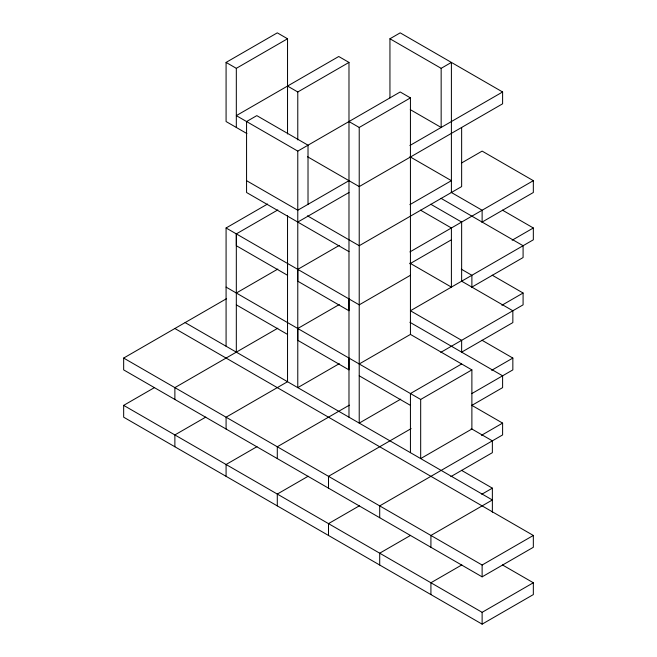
<?xml version="1.0" encoding="UTF-8"?>
<svg xmlns="http://www.w3.org/2000/svg" width="657" height="657" viewBox="0 0 657 657"><rect width="100%" height="100%" fill="white"/><g stroke="black" fill="none" stroke-linecap="round" stroke-linejoin="round"><path stroke-width="0.99" d="M236.323 352.152L236.323 233.892L277.821 209.936M308.018 204.327L308.018 145.197L256.805 115.632L246.564 121.545L246.564 192.501L348.982 251.631M287.536 263.457L287.536 381.717L226.082 417.195L226.082 429.021M348.982 358.065L348.982 369.891L297.777 340.326L297.777 328.5L339.275 304.544M348.982 298.935L348.982 310.761L297.777 281.196L297.777 269.37L339.275 245.414M359.223 363.978L359.223 127.458L410.436 97.893L410.436 334.413L359.223 363.978L359.223 423.108L400.721 399.152M246.917 133.576L226.082 121.545L226.082 62.415L277.295 32.85L287.536 38.763L287.536 133.979M226.082 62.415L236.323 68.328L287.536 38.763M287.536 86.067L297.777 91.98L348.982 62.415L348.982 417.195M389.946 97.893L389.946 38.763L400.195 32.85L502.605 91.98L502.605 103.806L359.223 186.588L307.484 156.719M348.982 62.415L338.741 56.502L236.323 115.632L297.777 151.11L400.195 91.98L410.436 97.893M389.946 38.763L441.159 68.328L451.4 62.415L451.4 192.501M226.082 346.239L226.082 227.979L267.58 204.023M348.982 180.675L297.777 210.24L246.564 180.675M409.902 145.501L502.605 91.98M348.982 192.501L297.777 222.066L297.777 151.11M174.877 328.5L533.336 535.455L533.336 547.281L482.123 576.846L123.664 369.891L123.664 358.065L226.616 298.631M236.323 293.022L277.821 269.066M461.822 162.837L482.123 151.11L533.336 180.675L533.336 192.501L482.123 222.066M409.902 204.631L451.4 180.675L409.902 156.719M502.433 564.921L533.336 582.759L533.336 594.585L482.123 624.15L123.664 417.195L123.664 405.369L154.567 387.531M277.821 328.196L174.877 387.63L174.877 399.456M409.902 251.935L533.336 180.675M409.902 263.761L451.4 239.805M410.436 275.283L359.223 304.848L226.082 227.979M205.781 417.096L174.877 434.934L174.877 446.76M512.14 240.216L533.336 227.979L533.336 239.805L410.436 310.761L461.641 340.326L461.641 352.563M339.275 363.674L297.777 387.63L297.777 221.458M471.882 287.109L523.087 257.544L523.087 245.718L440.978 198.315M256.986 446.661L226.082 464.499L226.082 476.325M501.899 305.259L523.087 293.022L523.087 304.848L440.806 352.357M349.335 405.164L277.295 446.76L277.295 458.586M461.641 352.152L512.846 322.587L512.846 310.761L461.641 281.196L461.641 222.066L430.737 204.228M461.641 363.978L410.436 393.543L410.436 452.673M420.677 399.456L471.882 369.891L471.882 429.021L420.677 458.586L420.677 399.456L226.082 287.109M308.19 476.226L277.295 494.064L277.295 505.89M491.658 370.302L512.846 358.065L512.846 369.891L471.71 393.65M411.142 428.61L328.5 476.325L328.5 488.151M471.71 405.476L502.605 387.63L502.605 375.804L409.902 322.283M359.404 505.791L328.5 523.629L328.5 535.455M481.417 435.345L502.605 423.108L502.605 434.934L379.705 505.89L379.705 517.716M450.866 476.629L492.364 452.673L492.364 440.847L471.176 428.61M410.609 535.356L379.705 553.194L379.705 565.02M481.77 494.269L492.364 488.151L492.364 512.214M461.822 564.921L430.918 582.759L430.918 594.585M123.664 358.065L482.123 565.02L533.336 535.455M123.664 405.369L482.123 612.324L533.336 582.759M410.255 109.62L441.159 127.458L441.159 68.328M348.982 121.545L359.223 127.458M502.433 210.141L533.336 227.979M451.219 192.402L482.123 210.24L482.123 222.477M420.496 210.141L451.4 227.979L451.4 287.109L409.902 263.153M492.192 275.184L523.087 293.022M461.288 269.165L471.882 275.283L471.882 287.52M307.484 215.849L359.223 245.718L461.641 186.588L461.641 127.458M481.951 340.227L512.846 358.065M410.436 334.413L471.882 369.891M471.71 405.27L502.605 423.108M236.323 304.848L287.536 334.413M359.223 375.804L410.436 405.369M461.469 470.313L492.364 488.151M185.118 322.587L492.364 499.977L430.918 535.455L430.918 547.281M482.123 565.02L482.123 576.846M482.123 612.324L482.123 624.15M297.777 91.98L297.777 139.892M287.536 215.545L287.536 275.283L236.323 245.718L236.323 233.892M236.323 68.328L236.323 127.458"/></g></svg>
